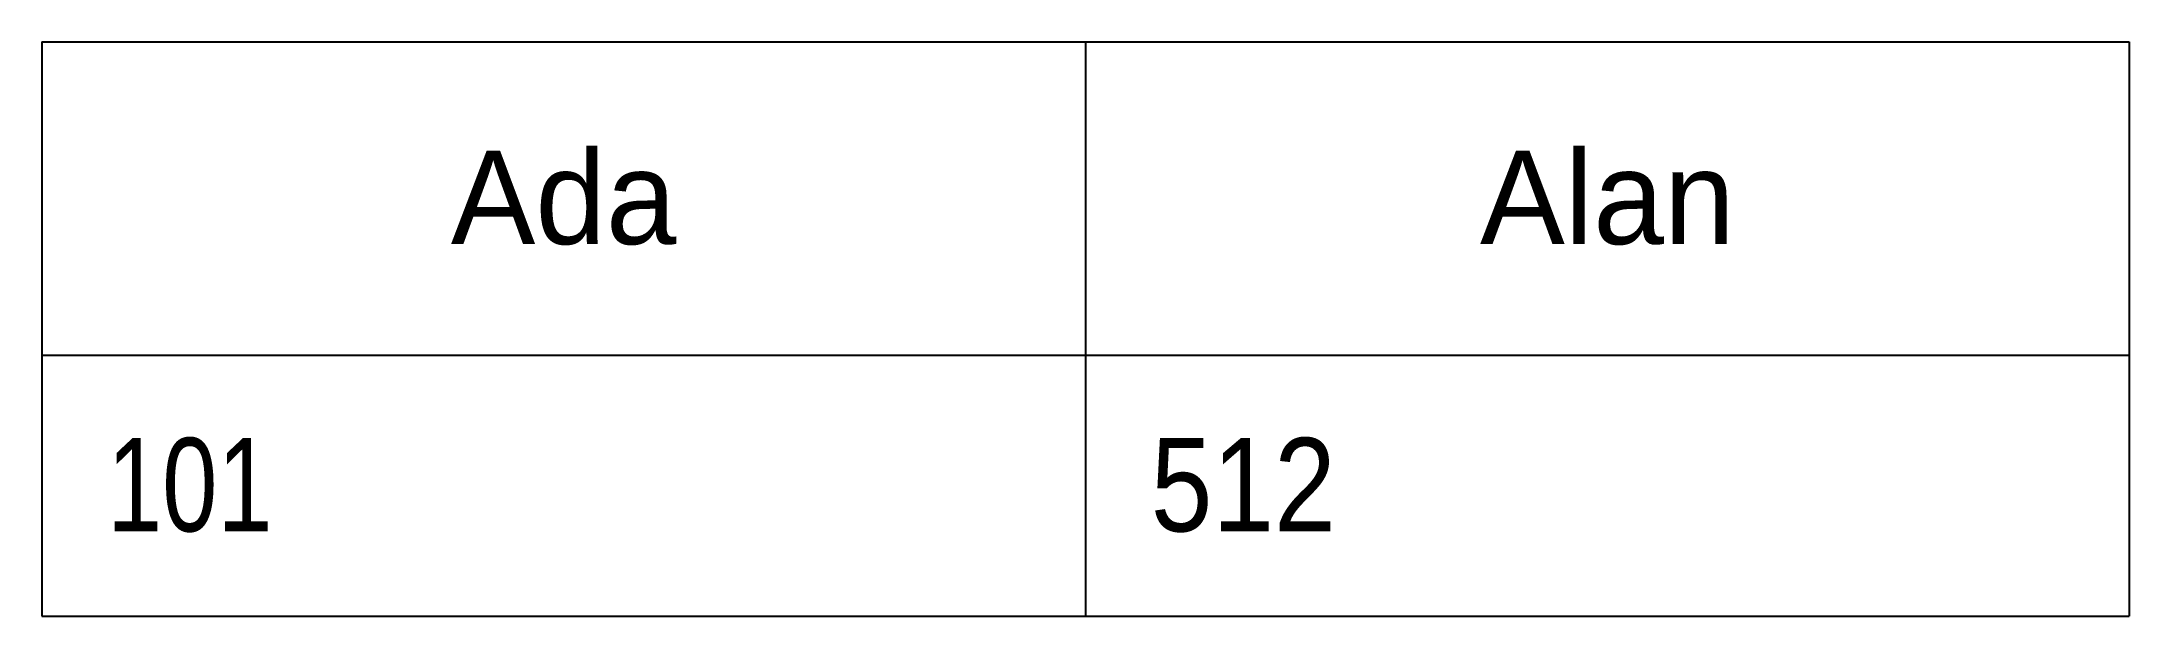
# Model space of a CAD drawing. Header units: metres. Extents: x 10 to 14, y 18.9 to 20.
import ezdxf
from ezdxf.enums import TextEntityAlignment as Align

# ---------------------------------------------------------------- set-up
doc = ezdxf.new("R2010")
doc.units = ezdxf.units.M
doc.layers.add('TABLO', color=7, linetype='Continuous', lineweight=25)
doc.styles.get("Standard").update_dxf_attribs({"font": 'arial.ttf'})

# ---------------------------------------------------------------- blocks, each defined once
blk = doc.blocks.new('*U1')
at = {"color": 0}
for p, q in [((0, 0), (4, 0)), ((0, 0), (0, -1.1)), ((2, 0), (2, -1.1)), ((4, 0), (4, -1.1)), ((0, -0.6), (4, -0.6)), ((0, -1.1), (4, -1.1))]:
    blk.add_line(p, q, dxfattribs=at)
for s, width, p in [('Ada', 0.972, (1, -0.3875)), ('Alan', 0.976, (3, -0.3875))]:
    blk.add_text(s, height=0.17896, dxfattribs=dict(at, width=width)).set_placement(p, align=Align.CENTER)
for s, width, p in [('101', 0.761, (0.125, -0.9375)), ('512', 0.85, (2.125, -0.9375))]:
    blk.add_text(s, height=0.17896, dxfattribs=dict(at, width=width)).set_placement(p)

msp = doc.modelspace()

# ---------------------------------------------------------------- block references
at = {"layer": 'TABLO'}
msp.add_blockref('*U1', (10, 20), dxfattribs=at)

doc.saveas('drawing.dxf')
